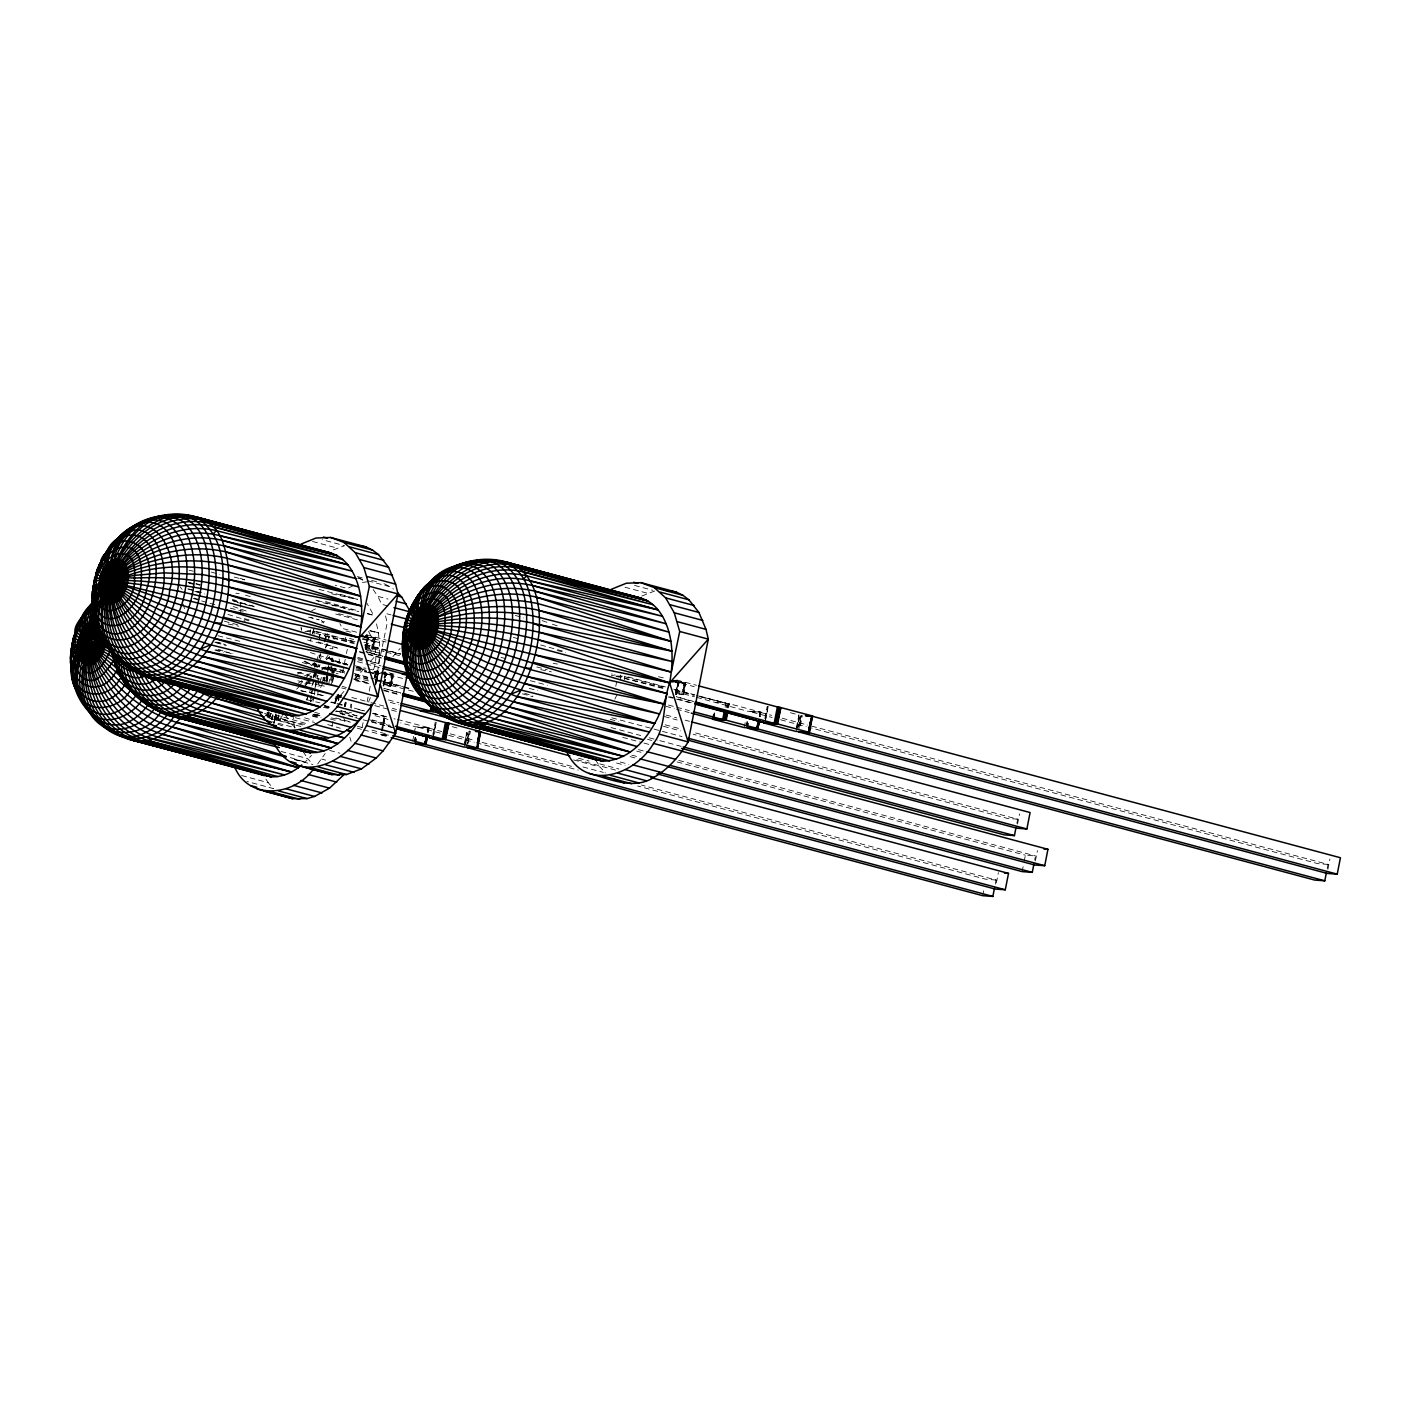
<?xml version="1.0" encoding="UTF-8"?>
<svg xmlns="http://www.w3.org/2000/svg" width="1411" height="1411" viewBox="0 0 1411 1411"><rect width="100%" height="100%" fill="white"/><g stroke="black" fill="none" stroke-linecap="round" stroke-linejoin="round"><path stroke-width="0.75" stroke-dasharray="5 3.75" d="M275.939 713.807L275.833 720.21L273.399 723.085M278.531 715.042L278.426 721.621L275.833 720.21L280.207 713.49M315.447 685.464L315.553 679.061M315.57 676.927L315.676 670.525L316.999 676.821M317.898 695.358L318.039 686.593M318.075 684.388L318.216 675.622M330.474 658.408L332.132 661.442L332.52 658.002L329.592 658.531L332.114 661.195L346.753 663.823M326.452 674.529L326.223 680.843L327.846 672.747M278.708 715.236L278.426 721.621L282.906 714.724M319.239 639.483L319.556 632.922M351.339 708.199L351.621 704.23M366.243 649.43L368.5 637.948L366.754 635.779L360.687 635.338L367.036 634.968L364.955 636.961L375.185 637.984L372.91 649.501L373.633 637.472L365.114 635.497M375.608 680.825C380.264 662.218 381.146 642.411 376.455 623.697M384.48 684.282L386.349 674.705L382.787 673.717L393.034 674.74L390.741 686.257L391.482 674.211L380.829 671.742M676.592 694.635L678.85 683.153L669.89 681.725L685.534 683.189L683.259 694.706L683.982 682.659L675.463 680.684M313.154 632.587L313.454 629.394M332.149 668.038L330.844 670.948L331.303 666.133L330.315 670.719L328.446 665.392M309.944 634.791L310.455 629.853L306.963 630.523M327.617 673.206L328.304 666.609L321.302 667.932M620.293 679.996L620.805 675.058M332.52 658.002L333.455 660.948L332.114 661.195M315.006 663.047L314.053 664.669L312.96 664.916L314.036 663.241L312.96 664.916L312.431 664.193L313.418 663.205L316.611 666.309L316.858 664.528L316.946 666.821L316.858 664.528M314.336 666.398L314.459 662.729L313.718 664.158L315.464 662.8L315.076 666.892L314.336 666.398L316.24 664.704L313.824 665.657L315.87 663.364M333.437 674.423L332.414 682.765L334.178 674.599M333.701 672.341L334.195 668.179L333.296 672.253M467.711 743.456L469.246 730.951L466.177 743.138M799.896 725.748L801.183 715.324L798.115 727.512M319.415 639.518L320.262 632.992M319.733 657.755L320.279 653.505M326.135 680.79L326.646 676.963M427.692 731.868L429.173 727.811L428.291 732.274M696.628 697.351L747.442 711.179L760.194 712.132L759.418 716.4L761.111 712.185L760.229 716.665M271.882 719.434L272.499 715.095M314.053 697.581L310.402 701.867L311.32 695.358M311.619 693.189L313.471 680.19M313.789 678.021L314.706 671.513L313.013 677.668M274.016 723.332L275.198 715.007M301.619 628.459L301.354 630.258L301.054 627.366L301.619 628.459L300.437 627.966M313.154 701.338L314.336 693.013M314.635 690.931L315.535 684.705M318.833 665.41L319.203 667.015L319.45 665.216L318.286 664.722M331.744 676.222L332.925 667.932L332.132 672.042M415.028 737.265L414.146 743.474L415.504 737.353M746.966 721.656L746.084 727.864L747.442 721.726M338.358 694.194L337.688 698.498L346.277 688.78M466.618 732.644L464.36 747.072L467.517 732.75L465.859 743.068M790.425 712.731L798.891 714.971L796.298 731.445L799.914 715.095L797.797 727.459M364.99 647.473L372.786 649.36L374.638 637.737M384.974 684.723L390.635 686.116L392.47 674.476M675.34 692.678L683.136 694.565L684.988 682.924M344.848 706.011L345.466 702.184M365.819 649.025L372.416 649.519L374.656 638.019L364.955 636.961L367.671 637.543L365.343 649.131L367.671 637.543L375.185 637.984L372.786 649.36M390.635 686.116C400.459 669.431 379.859 669.202 383.669 685.781L390.741 686.257M676.169 694.23L678.021 682.73L671.019 681.213L677.104 680.984L678.85 683.153L676.504 692.572L678.426 682.748L685.534 683.189L683.136 694.565M345.378 702.343L344.725 706.205L345.73 702.184M367.036 634.968L368.5 637.948L365.678 649.272L367.601 637.649L360.669 636.008M383.527 686.011L385.52 674.282L382.787 673.717L392.505 674.775L390.265 686.257L393.034 674.74M676.028 694.459L678.426 682.748L675.305 682.166L677.386 680.173L696.54 685.287M272.023 719.663L273.081 713.402M274.157 723.208L275.586 714.619M310.402 701.867L311.461 695.605M314.618 676.804L315.676 670.525M314.3 694.847L315.394 688.392M315.747 686.257L316.84 679.82M331.409 684.67L332.449 678.479M332.802 676.416L334.195 668.179M414.993 743.65L416.033 737.459M466.441 747.442L469.246 730.951M746.93 728.041L747.971 721.85M798.732 729.769L801.183 715.324M376.649 681.76L378.536 672.077L375.767 671.089L374.691 677.262L375.767 671.089M727.67 707.775L728.376 703.666L729.399 703.789L761.111 712.185M330.597 702.219L334.83 703.331L335.977 697.228M334.883 703.384L335.994 697.281L334.76 703.454M374.691 677.28L376.278 671.089L375.061 677.245M440.197 733.12L417.779 727.159L428.15 727.811L427.568 732.044L428.256 727.759L415.504 726.788L400.706 722.873M759.506 716.435L760.264 712.308L749.735 711.532L772.134 717.494M327.652 670.19L328.304 666.609L327.528 669.943M331.973 726.312L333.56 717.74M759.435 716.241L760.194 712.132L759.365 716.241L760.088 712.202L749.735 711.532M338.358 700.138L338.869 695.306L336.7 695.394M376.666 682.024L378.536 672.077L376.472 682.607M328.252 669.89L328.886 666.592M428.15 727.811L427.357 731.939L428.256 727.759L427.427 731.868L428.327 727.935L441.837 731.586M759.277 716.294L760.088 712.202M322.519 681.654L323.26 677.827M323.683 680.984L324.424 677.157M324.407 681.319L325.183 677.386M326.664 684.07L327.881 677.915M328.692 684.229L329.892 678.074M330.527 680.243L331.726 674.088M334.583 672.553L335.377 668.444L343.72 670.684M335.483 701.549L336.294 697.44M335.624 701.302L336.435 697.21M336.065 701.726L337.264 695.57L341.444 696.681M338.058 699.397L338.869 695.306M338.34 700.614L339.099 696.152L337.952 697.351M345.272 702.29L344.513 706.029M345.413 706.435L346.171 702.607M350.175 707.863L350.916 704.036M365.678 649.272L368.077 637.543L364.955 636.961L368.5 637.948M371.375 648.954L373.633 637.472M362.08 727.565L363.773 719.01M367.125 701.867L368.818 693.312M369.223 691.161L370.493 684.741M373.439 669.749C378.624 656.732 374.762 643.134 368.553 631.264M374.92 677.474L375.802 671.177M375.502 677.65L376.702 671.495L378.307 671.23L375.89 683.541M375.502 682.853L377.39 673.276L384.109 673.17L385.45 674.387L383.58 683.965L385.45 674.387M383.898 684.106L385.926 674.299M389.224 685.711L391.482 674.211M381.376 730.704L383.863 718.023L387.919 718.322M382.116 730.757L384.445 718.199L373.209 715.218M412.682 741.145L413.882 735.008M414.287 732.944L415.504 726.788M415.751 743.844L416.95 737.688M432.824 734.496L435.241 722.203M432.754 738.659L435.981 722.238M436.211 722.132L432.983 738.535L436.246 722.22M464.536 742.891L466.547 732.644M467.993 743.526L470.41 731.215M615.778 686.275L616.907 680.525M678.285 682.977L675.305 682.166L677.95 682.836L675.71 694.335L678.021 682.73L675.305 682.166L685.023 683.224L682.765 694.706L678.374 694.388M681.725 694.159L683.982 682.659M712.502 719.187L713.719 713.031M712.59 718.816L713.79 712.661M713.243 719.24L714.372 712.837M725.131 707.264L725.924 703.154L696.717 695.323M726.295 707.528L727.106 703.436L696.258 695.852M728.587 707.899L729.399 703.789L728.429 707.881M744.214 727.582L745.431 721.427M747.689 728.217L748.888 722.062M764.833 718.516L767.178 706.576M765.415 718.675L767.831 706.364M796.474 727.282L798.891 714.971M800.337 725.854L802.348 715.606M982.709 895.685L983.926 889.53M995.266 884.115L996.06 880.023L641.441 785.045M996.378 882.88L998.388 872.615M1016.855 823.301L1017.648 819.191L692.766 732.186M1017.56 824.112L1019.571 813.847M1022.146 871.61L1023.769 863.409M1024.157 861.363L1025.374 855.207L1035.498 855.948L1034.686 860.057M1035.409 860.851L1037.42 850.604M1327.204 868.506L1327.998 864.396L809.879 725.642M1327.91 869.299L1329.92 859.052M676.045 692.342L677.95 682.836M367.671 637.543L365.326 649.042L367.601 637.649L360.264 636.52L366.278 636.432M375.679 685.093L378.113 673.259L383.492 673.594M383.175 685.799L385.52 674.282M342.45 672.765L343.79 666.345M344.231 664.211L345.995 655.656M346.436 653.522L347.335 649.236M370.335 661.618L378.783 663.681L387.196 623.027L384.903 613.256M313.33 632.657L314 629.588M313.947 634.491L314.618 631.387M312.254 665.04L313.083 663.928M314.724 667.297L316.011 663.911M330.844 670.948L331.832 666.345M332.449 668.144L331.726 672.341L338.111 673.823M624.297 679.679L624.967 676.592M324.583 641.864L326.452 633.363M727.476 707.74L728.376 703.666L727.106 703.436M331.462 680.419L332.837 674.299M428.15 732.238L429.103 728.182M760.088 716.612L760.264 712.308M320.473 681.213L321.373 677.403M375.185 637.984L372.91 649.501M685.534 683.189L683.259 694.706M316.805 661.3L318.357 654.933M324.371 641.423L326.364 633.186M345.025 706.311L345.977 702.537M383.986 684.123L386.349 674.705L384.886 671.724L386.349 674.705M326.611 681.196L328.393 674.193M375.132 684.776L378.113 673.259M312.96 664.916L313.418 663.205M269.095 718.164L270.206 714.072M271.512 719.504L272.676 715.271M306.84 700.262L309.08 692.043M311.531 693.312L313.842 684.882M727.247 707.705L728.376 703.666M316.911 665.392L316.611 666.309L316.24 664.704M319.203 667.015L319.503 666.08M332.661 661.688L333.984 660.859L333.613 661.9L333.208 660.507L329.909 659.501L331.514 658.143L332.749 659.978L332.132 661.53M318.992 658.337L320.42 654.21M324.689 641.829L327.546 633.592L328.375 637.172M325.641 647.332L327.017 643.363M327.705 641.37L329.751 635.409M310.138 641.211L311.337 637.895M326.752 681.284L327.969 677.968M266.873 715.888L268.355 711.92M309.256 683.894L312.184 675.957M269.395 717.846L270.947 713.913M306.522 699.644L311.143 687.898M311.919 685.922L314.23 680.049M267.385 715.659L268.954 711.638M368.747 701.532L370.405 697.528M328.957 669.996L330.297 666.803M318.939 662.094L321.743 656.274M267.314 716.082L269.219 712.22M307.827 683.841L311.708 675.957M331.514 658.143L333.455 660.948L331.126 660.789L332.485 659.272M320.562 687.545L323.366 681.901M614.843 699.115L617.701 693.33M325.394 648.072L327.281 644.421M322.237 668.885L328.622 668.761L323.19 667.597L329.892 667.668L326.717 669.519L321.567 669.149M312.431 664.193L311.655 665.569L308.374 662.835M306.892 682.871L303.506 688.303L307.51 683.03M308.021 681.054L311.408 675.622M317.669 763.986L325.2 753.545M356.895 716.065L342.203 710.897L335.642 711.708L356.613 717.476M325.676 658.549L328.058 655.304M308.797 681.284L312.678 676.098M354.884 679.061L364.902 667.72M370.634 661.23L376.367 654.757L366.154 652.023M392.875 656.609L400.054 648.496M299.044 685.711L303.294 680.913M304.723 679.308L308.974 674.511M304.776 683.947L309.274 679.097M296.645 689.238L301.002 684.529M294.546 759.33L305.111 762.134L311.478 755.414M316.946 667.579L320.121 664.898M326.47 659.572L329.645 656.909L330.315 660.56M306.804 676.045L310.332 673.47M326.505 659.166L329.645 656.909M298.321 683.153L301.901 680.684M304.476 675.94L308.233 673.929M333.349 549.902L344.619 545.687L322.149 539.672M353.085 585.724L347.441 588.51L335.183 585.212M311.76 610.716L315.517 608.864M314.265 666.257L316.734 664.599L316.822 668.109M641.829 596.024L654.969 590.892M297.227 674.105L301.16 672.588M611.369 675.657L615.196 674.934M321.69 622.145L324.442 621.687M362.468 582.443L368.024 581.702M363.615 729.875L381.217 734.602L388.854 735.078L380.564 734.814L389.03 737.053M304.952 631.581L310.261 631.087M322.802 668.338L329.892 667.668M676.627 681.619L670.613 681.707L675.992 682.042M307.016 630.858L310.367 630.893M615.69 676.045L622.392 676.116L664.652 687.157M359.54 636.537L365.643 636.837M332.238 605.636L337.635 605.936L349.364 610.134M381.217 734.602L387.778 735.184M329.892 648.601L332.855 648.813L332.485 644.792M677.104 680.984L671.036 680.525L677.386 680.173L678.85 683.153M324.036 669.008L327.652 669.273M715.8 702.413L725.924 703.154L696.346 695.429M297.315 672.5L301.196 672.782M336.841 695.147L345.448 695.782M417.779 727.159L428.327 727.935M1017.648 819.191L1007.525 818.451L693.242 734.284M1327.998 864.396L1317.874 863.655L808.238 727.159M996.06 880.023L985.936 879.265L637.684 785.998M381.57 734.831L387.178 735.184M553.2 663.417L557.451 664.034M336.206 710.879L357.159 715.818M235.884 593.184L239.182 593.714M323.454 707.387L329.927 708.639M340.721 710.756L351.498 712.855M362.345 639.324L379.418 642.746L362.803 637.649M216.095 642.093L222.497 643.363M297.862 680.825L317.281 684.723M319.433 685.164L325.906 686.451M312.378 715.712L321.002 717.441M355.801 669.978L370.723 673.1M372.857 673.541L377.125 674.423L368.782 671.689M301.443 690.949L324.9 695.835M540.713 669.643L551.348 671.865M228.247 623.997L238.865 626.219M189.021 570.238L193.289 571.173M557.133 650.559L565.688 652.429M366.701 650.224L379.559 653.064L366.931 649.554M215.742 649.73L232.903 653.505M314.23 714.107L322.749 715.994M331.285 717.899L350.457 722.167M300.631 690.561L324.23 695.87M334.936 698.286L339.24 699.256M265.497 715.589L306.222 724.778M331.532 593.731L357.195 599.552M265.779 715.218L276.503 717.67L278.179 722.714M214.825 642.093L225.531 644.562M658.426 676.733L666.944 678.709M345.942 631.034L354.461 633.01M355.272 665.816L365.925 668.285M368.059 668.779L378.695 671.248M355.149 677.791L370.052 681.248M355.466 680.649L370.335 684.106M337.141 694.829L341.391 695.817M307.192 699.874L319.98 702.854M324.53 706.699L328.781 707.687M369.876 630.893L378.377 632.904L370.105 630.17M316.364 631.423L355.078 641.758M393.986 718.781L395.168 719.046M230.328 608.194L243.133 611.228M357.671 658.549L368.236 661.106M188.686 582.355L199.374 584.965M295.269 717.723L314.53 722.432M624.173 678.127L664.458 688.039M675.058 690.649L694.124 695.341M315.941 633.451L354.108 642.834M364.708 645.444L383.774 650.136M385.909 650.647L400.742 654.298M344.39 672.818L323.19 667.597L344.496 673.206M354.99 675.41L367.707 678.55M376.19 680.631L401.624 686.892M403.74 687.404L410.107 688.974M372.786 713.56L387.637 717.211L372.857 713.26M322.749 602.673L358.817 611.616M367.301 613.732L373.668 615.319L366.825 603.097M347.67 665.022L337.335 662.482L345.836 664.828M355.942 667.068L364.197 669.114M374.532 671.671L378.659 672.694M337.158 696.24L341.286 697.263M324.054 705.412L332.537 707.528M308.515 617.136L319.168 619.835L310.702 617.507M234.155 577.064L244.809 579.78M362.592 638.46L379.418 642.746M217.982 635.761L241.122 641.652M364.955 636.961L367.936 637.772M319.062 589.392L357.248 599.305M189.039 583.202L197.487 585.389M194.771 591.456L201.138 593.096M237.207 602.462L243.574 604.102M245.69 604.649L254.174 606.853M341.656 687.915L345.889 688.991M312.783 714.707L321.232 716.876M675.216 689.908L694.23 694.882M314.159 631.458L354.302 641.952M364.867 644.704L388.113 650.788M390.23 651.335L400.795 654.087M332.008 668.214L344.672 671.53M355.237 674.282L367.918 677.597M376.367 679.802L405.962 687.527M336.947 703.877L343.279 705.535M358.077 709.398L364.408 711.056M624.209 678.285L664.687 688.938M675.34 691.743L694.494 696.805M338.605 613.697L355.431 618.141M232.304 599.446L236.537 600.557M324.512 635.902L354.337 643.751M364.99 646.555L384.145 651.6M386.279 652.164L401.2 656.08M307.58 639.994L337.017 647.772L337.793 651.459M333.984 660.859L346.718 664.211M357.318 666.997L365.819 669.237M374.303 671.477L378.554 672.588M355.131 676.01L367.918 679.379M382.822 683.294L406.262 689.468M408.396 690.032L414.781 691.707M337 696.099L341.233 697.228M452.155 726.665L460.603 728.905M397.461 719.416L429.173 727.811M388.007 719.522L384.445 718.199M270.647 718.534L302.307 726.894M188.033 582.478L194.418 584.172M634.544 585.406L652.923 590.345M624.985 587.223L647.455 593.237M312.589 541.471L337.106 548.05M357.389 576.57L363.509 578.21M371.693 580.397L379.859 582.584M357.618 578.175L365.89 580.291M367.936 580.838L390.406 586.853L393.387 589.092M373.104 589.428L377.795 596.342L388.007 599.075M673.382 681.054L694.247 686.646M387.866 605.954L381.746 604.314L377.795 596.342M627.895 676.892L665.428 686.945M673.788 689.185L694.635 694.776M761.04 712.555L771.658 715.395M782.276 718.234L807.745 725.06M386.931 613.803L391.023 614.896M780.636 719.769L806.122 726.594M317.21 600.469L344.513 607.753M668.073 696.911L693.101 703.613M500.993 657.367L509.406 659.625M536.762 666.944L547.292 669.766M335.712 614.032L358.2 620.064M668.479 705.041L674.74 706.717M676.821 707.281L689.326 710.633M665.78 706.276L674.282 708.569M676.416 709.133L689.185 712.555M195.794 583.96L200.009 585.089M356.613 632.216L342.309 628.389L339.945 623.591M366.825 634.95L386.191 640.1M666.063 715.06L676.698 717.899M685.217 720.174L689.485 721.321M188.757 589.04L201.385 592.426M232.956 600.874L254.015 606.501M365.114 636.414L385.979 642.005M530.324 680.666L547.362 685.235M664.44 716.576L677.227 719.998M349.54 638.425L353.632 639.518M363.844 642.252L374.056 644.986M365.52 644.545L388.466 650.683M390.547 651.247L400.971 654.051M529.248 688.392L537.75 690.667M665.163 724.795L680.014 728.781M663.523 726.33L680.508 730.88M249.094 619.888L242.851 618.212L245.302 622.269M522.335 693.824L532.97 696.681M611.739 717.776L682.007 736.595M359.805 652.27L382.751 658.408M610.134 719.31L618.653 721.585M224.314 621.193L239.059 625.126M358.129 659.837L362.292 660.948M370.634 663.188L381.076 665.992M610.981 727.547L640.7 735.519M649.201 737.794L657.685 740.07M659.819 740.634L681.054 746.331M357.547 661.653L380.952 667.914M647.561 739.329L651.811 740.458M389.136 672.853L395.521 674.564M380.882 672.606L403.828 678.762M622.674 737.371L641.846 742.503M643.963 743.068L652.482 745.361M364.761 669.908L356.348 667.65L366.701 671.001M373.174 672.165L377.39 673.276M356.066 668.779L366.595 671.601M368.694 672.165L377.125 674.423M354.161 673.47L368.765 677.386M370.846 677.95L377.107 679.626M379.189 680.173L402.135 686.328M404.216 686.875L410.478 688.55M638.407 749.594L644.774 751.305M678.762 760.406L1035.498 855.948M636.767 751.128L641.017 752.275M677.121 761.94L1025.374 855.207M354.09 679.132L370.917 683.647M631.722 755.097L638.107 756.807M383.915 690.702L400.601 695.164M630.1 756.631L636.502 758.342M388.484 699.944L398.907 702.731M620.329 762.028L628.812 764.303M390.3 702.396L398.802 704.671M616.572 762.998L625.055 765.273M351.833 697.493L368.853 702.061M370.97 702.625L383.739 706.047M392.258 708.322L396.509 709.468M578.475 758.201L589.11 761.04M599.763 763.898L618.918 769.03M374.815 705.623L389.418 709.539M391.5 710.086L397.761 711.761M576.87 759.735L617.312 770.565M573.607 759.929L600.151 767.037L605.407 772.963M582.937 766.949L603.379 772.417M331.409 702.008L335.589 703.137M337.67 703.683L343.931 705.359M354.355 708.163L364.779 710.95M373.139 713.19L387.725 717.105M450.321 733.861L473.69 740.122M482.174 742.398L573.483 766.843M448.698 735.396L474.184 742.221M476.301 742.786L578.228 770.089M325.183 706.029L329.38 707.158M340.316 713.649L352.821 717M354.902 717.564L361.163 719.24M363.262 719.804L392.452 727.617M314.759 712.326L323.172 714.583M335.8 717.952L350.545 721.903M313.595 714.513L321.937 716.753M330.28 718.975L338.622 721.215M357.389 726.242L363.65 727.917M371.993 730.157L388.678 734.62M312.554 716.206L318.939 717.917M357.248 728.164L361.498 729.311M267.332 715.818L289.802 721.832L295.058 727.776L272.588 721.744M267.508 717.264L294.07 724.39L294.934 728.341M329.645 750.44L339.857 753.174M321.585 759.047L325.659 760.141M281.089 751.481L307.651 758.589L311.602 763.034M294.529 759.594L312.907 764.515M241.669 775.539L268.213 782.664L273.469 788.59L246.925 781.482M196.111 583.59L200.309 584.736M265.974 714.813L276.503 717.67L275.727 714.001M693.365 701.355L676.345 696.717L693.013 701.69M383.016 656.15L365.996 651.529L382.663 656.485M400.847 692.907L383.845 688.268L400.512 693.224M372.045 719.875L389.066 724.496M669.678 696.664L675.975 698.392M678.074 698.974L692.748 703.013M359.329 651.476L365.625 653.205M367.724 653.769L382.399 657.808M383.475 689.944L400.248 694.565M371.287 721.515L392.258 727.282M215.971 642.71L226.483 645.638M513.392 637.402L521.788 639.73M540.678 644.968L565.846 651.97M232.427 600.345L253.398 606.183M340.457 594.348L357.318 599.111M335.712 696.664L339.91 697.845M266.979 712.467L306.751 723.702M245.391 595.16L251.722 596.959M369.947 630.505L378.377 632.904M515.368 615.461L523.834 617.895M325.588 601.562L359.047 611.122M367.407 613.52L373.668 615.319M211.368 572.072L219.851 574.506M193.201 598.511L199.551 600.328M201.667 600.945L216.5 605.196M194.277 598.123L202.62 600.557M353.667 678.973L370.405 683.876M324.689 706.1L328.869 707.334M304.617 717.811L313.03 720.28M327.758 724.584L340.386 728.27M369.435 719.769L390.318 725.924M187.681 588.863L193.995 590.768M196.111 591.403L204.542 593.96M357.812 657.35L364.109 659.254M366.207 659.872L378.783 663.681M227.894 614.42L248.883 620.84M318.128 642.005L337.017 647.772M264.527 713.313L302.43 725.025M290.366 757.566L305.111 762.134M214.931 650.083L223.326 652.711M302.166 662.429L310.226 664.987M298.709 672.412L325.641 681.002M342.22 686.293L346.365 687.598M315.217 714.319L321.426 716.294M277.808 724.266L286.08 726.93M310.402 652.535L347.935 664.846M524.539 693.154L532.847 695.94M218.352 649.342L232.868 654.228M542.159 620.628L550.361 623.486M552.406 624.191L558.562 626.325M240.011 578.281L246.167 580.415M233.238 606.483L249.659 612.18M383.951 583.678L390.406 586.853M358.57 577.61L364.779 581.438M315.905 600.098L319.133 601.668M304.917 661.089L312.395 665.234M304.018 661.336L309.75 664.51M321.302 620.381L323.807 622.974M179.938 586.782L182.142 589.41M595.583 759.947L600.151 767.037M285.234 714.742L289.802 721.832M303.083 751.499L307.651 758.589M265.938 779.119L268.213 782.664M323.119 677.333L325.147 681.072M332.449 635.655L334.231 639.377M341.515 710.721L342.802 714.777M343.437 716.823L345.342 722.926M349.822 737.195L351.092 741.251M612.004 674.529L611.968 673.664M183.077 603.961L184.841 609.781M345.466 637.331L346.383 641.229M317.404 675.234L318.039 679.291M318.375 681.319L319.327 687.386M292.782 713.843L294.07 724.39M339.151 658.937L339.575 662.87M240.276 602.232L240.681 607.524M240.699 609.34L240.752 614.79M384.762 718.34L382.363 730.704L384.762 718.34M714.707 713.031L713.507 719.204L714.689 712.978M768.148 706.505L764.938 722.926L768.184 706.594M313.136 630.805L312.484 633.839L313.136 630.876M622.392 676.116L621.122 677.209L615.302 676.786L622.392 676.116"/><path stroke-width="1.5" d="M301.76 764.903C293.312 772.276 282.341 777.373 270.947 776.808L138.331 741.286C85.965 724.901 79.898 658.99 94.396 614.138C54.694 631.193 83.214 711.726 110.728 649.783C90.569 638.83 58.327 642.852 85.083 613.256L81.715 617.401L77.358 627.013C83.443 641.987 100.551 648.954 113.215 657.561C116.796 670.754 130.941 681.954 144.733 676.169C155.298 694.036 171.666 708.551 191.42 715.342M297.262 544.787L331.197 553.077L201.156 518.454C166.657 507.766 119.494 521.206 105.984 556.975C110.27 606.377 158.843 641.458 202.602 656.468L339.01 686.857L206.394 651.318C170.59 638.724 135.773 617.418 114.485 585.371C92.315 598.44 120.605 551.701 114.485 585.371C143.904 609.129 177.68 627.966 214.172 638.336L344.443 678.197L210.609 644.792C176.022 634.562 143.887 615.425 118.471 589.833C101.345 576.446 98.999 549.144 119.124 537.538L112.58 543.799L99.193 564.576L95.93 573.236L100.692 576.552L115.614 582.814L224.966 609.711L356.736 648.355C347.864 678.18 327.705 715.095 292.536 715.994L159.919 680.472C113.215 666.345 101.31 608.3 113.321 566.358C115.349 525.827 161.383 506.073 196.729 517.061L331.197 553.077C349.346 559.021 357.794 578.669 360.546 596.147C362.556 609.94 361.851 623.997 359.276 637.666C352.186 657.367 356.436 681.196 343.173 698.216C325.447 729.222 275.604 747.125 256.643 707.087M589.057 773.387C609.817 778.943 633.61 790.495 654.034 777.32C668.479 769.013 679.538 755.996 688.145 741.939L669.625 682.871L530.801 645.727L487.606 636.114L450.762 629.694L421.36 626.219L416.968 625.937L403.775 630.84C394.427 681.16 445.435 684.106 455.753 638.689C471.362 605.054 439.491 559.444 412.894 604.402C413.017 626.555 435.346 638.548 451.185 649.836C473.955 664.281 498.506 676.239 524.522 683.541L659.607 713.984L521.611 675.005L487.359 662.623L459.457 649.695L435.17 635.938L414.869 620.417L409.313 611.386C413.758 600.328 420.478 590.521 429.473 582.743L420.425 591.65L409.543 609.764L406.28 618.424L411.042 621.74L425.963 628.018L535.316 654.916L667.086 693.542C658.214 723.367 638.054 760.282 602.885 761.182L470.269 725.677C423.565 711.532 411.659 653.487 423.67 611.563C425.699 571.032 471.768 551.384 507.078 562.266L641.546 598.282C659.695 604.225 668.144 623.874 670.895 641.352C672.906 655.145 672.2 669.202 669.625 682.871C662.535 702.555 666.786 726.4 653.522 743.421C635.797 774.427 585.953 792.329 566.993 752.292M173.818 716.7C157.185 743.086 120.746 745.572 99.899 723.032C69.033 695.641 85.101 653.028 95.013 620.046L89.669 621.951C83.76 667.615 98.964 725.536 147.908 740.581L277.702 776.597L143.075 741.286C88.399 723.667 79.933 654.228 94.114 606.659M111.257 561.119C95.789 568.58 92.368 610.152 115.737 602.232C131.205 594.772 134.627 553.218 111.257 561.119C105.349 606.801 120.552 664.704 169.496 679.767L299.291 715.783L164.664 680.472C124.097 668.285 104.89 620.17 111.01 581.015C105.596 546.039 128.683 519.054 163.129 515.632M421.607 606.324C406.139 613.785 402.717 655.339 426.087 647.437C441.555 639.977 444.976 598.405 421.607 606.324C415.698 652.005 430.902 709.909 479.846 724.954L609.64 760.97L475.013 725.66C438.962 715.395 421.554 676.345 419.508 641.582C421.378 613.732 419.684 576.076 453.531 566.499M71.397 661.459L70.779 652.217L72.508 642.481L81.221 641.441L105.772 643.522C103.903 653.081 96.759 667.174 85.03 664.387L85.136 656.45L87.006 649.095C77.605 622.516 109.97 640.047 87.006 649.095C80.18 680.049 87.958 718.428 117.783 734.655M94.22 616.854C101.733 649.483 130.288 678.673 164.664 680.472L292.536 715.994L155.316 679.785C86.671 662.923 98.417 563.112 140.624 526.056C157.75 507.466 185.388 521.999 190.256 543.658C199.057 570.908 193.748 601.174 181.208 626.396C171.031 646.555 149.637 670.631 124.556 662.253C105.384 652.058 95.613 629.324 93.091 608.652C87.535 585.389 116.161 576.535 134.451 578.069C166.075 576.552 198.034 579.251 228.758 587.011L361.71 616.307L229.129 579.568L202.073 574.542L163.764 572.848L134.592 575.371L116.178 578.669L98.982 588.828M449.721 719.028C416.58 706.188 405.08 664.369 418.944 633.468C416.598 653.152 418.361 674.035 427.286 692.025C434.853 705.112 446.282 721.991 463.267 721.074C496.46 715.783 514.468 680.984 522.529 651.512C529.76 621.51 530.536 578.334 499.124 561.825C464.007 555.617 433.53 587.54 423.547 618.776C436.44 641.564 401.2 633.257 423.547 618.776C435.223 579.074 508.736 529.707 528.437 589.727C541.824 635.708 525.739 693.842 483.638 719.539C436.087 738.764 405.486 672.359 418.944 633.468C425.469 608.899 432.172 581.191 456.264 567.663C472.826 557.592 493.48 558.58 511.505 563.659L641.546 598.282L597.047 587.258M85.03 664.387C76.917 660.26 76.6 649.325 78.046 641.476L85.383 640.171L76.494 632.057L76.547 628.83L71.414 648.972L73.107 645.374L85.03 641.564L73.072 638.548L72.278 643.857L74.854 633.751L76.035 633.662M92.632 591.544L94.66 577.734L106.971 579.357L98.082 571.226L97.447 568.827L99.493 567.451M88.805 664.951L88.664 649.483C92.632 687.228 114.256 726.647 152 739.417M110.393 604.137L110.252 588.652C114.22 626.413 135.844 665.833 173.588 678.603M420.743 649.325L420.601 633.856C424.57 671.618 446.193 711.038 483.938 723.79M95.56 615.284L89.863 634.527L91.01 621.193L94.061 610.928M113.021 543.006C156.427 499.318 176.851 578.016 155.88 607.876C137.114 662.764 69.915 641.458 107.289 586.923C96.812 610.734 96.918 658.972 132.14 659.008C160.854 654.439 176.428 624.35 183.412 598.864C189.374 573.624 190.238 539.725 166.745 523.022C136.726 508.613 115.402 549.144 111.451 573.713C106.619 541.824 148.102 499.159 171.454 537.468C188.069 571.561 176.816 615.531 150.942 641.987C119.265 673.558 87.694 634.756 102.456 600.239C115.861 557.204 154.028 509.477 204.666 520.183M404.569 662.059C421.783 741.392 489.017 692.413 495.208 637.631C499.706 613.221 498.736 579.268 473.514 566.464C444.077 557.945 426.228 595.16 421.801 618.918C416.88 579.992 468.029 541.718 485.719 591.227C496.443 628.071 483.55 674.67 449.809 695.27C418.256 711.514 394.639 663.999 406.791 639.395C419.437 620.135 445.647 618.018 466.459 613.961C490.711 611.086 515.632 611.422 539.408 617.471L671.936 651.194L539.478 624.756C502.581 615.566 463.619 616.043 426.545 623.874C458.028 601.351 500.411 595.389 537.908 603.608L670.895 641.352L538.879 610.399C497.113 599.322 375.308 609.041 411.112 679.114L409.543 673.964M104.308 639.589C93.161 641.441 79.492 641.494 71.397 650.453C63.707 683.753 101.733 703.172 117.36 668.849C102.439 655.903 81.926 641.617 80.956 620.029L92.332 606.677C78.099 656.979 106.195 720.562 157.715 737.106L291.548 771.993L162.6 734.355C124.821 722.767 98.153 686.61 90.463 648.831C102.156 685.552 129.618 719.539 167.398 730.969L298.426 767.69L172.107 726.965C141.382 717.899 116.355 694.6 100.199 667.474C92.491 648.584 74.554 622.621 91.415 603.837L81.715 617.401M102.456 600.239C116.09 555.828 159.496 512.052 209.322 523.269L342.891 559.567L213.008 526.638C182.142 519.019 149.972 534.169 128.771 556.251C112.933 576.887 93.32 600.028 98.77 628.16C119.424 677.315 169.055 620.875 169.655 589.445C182.284 554.946 150.36 497.748 116.337 541.313C96.459 591.685 126.902 659.378 179.303 676.275L313.136 711.179L184.188 673.541C146.409 661.953 119.741 625.796 112.051 588.017C123.745 624.738 151.206 658.725 188.986 670.154L320.015 706.858L193.695 666.151C154.469 653.91 122.739 620.17 111.01 581.015C106.672 576.923 93.99 568.333 101.627 562.213L104.026 557.204M444.571 570.996C414.446 584.277 418.167 621.916 424.746 648.178C433.565 680.525 456.494 711.638 489.652 721.48L623.486 756.367L494.538 718.728C456.758 707.158 430.09 671.001 422.4 633.222C434.112 669.943 461.556 703.93 499.353 715.342L630.364 752.063L504.044 711.356C457.958 697.052 423.6 653.452 416.157 606.43C414.323 582.567 453.813 568.933 462.226 594.701C472.667 622.198 463.196 657.35 439.421 674.987C412.435 691.99 393.457 653.61 413 633.856C407.814 622.427 426.81 600.451 431.942 619.147C437.128 630.594 418.132 652.552 413 633.856M81.221 697.246C61.343 675.234 76.388 645.497 99.74 633.592L94.167 637.066L98.982 631.458C88.77 617.859 75.806 643.081 82.085 652.817C91.909 666.204 104.714 642.217 99.405 632.481C69.386 652.676 64.165 685.27 89.334 712.167C105.419 739.928 144.257 738.57 160.819 711.938M285.533 730.21C304.106 736.031 325.588 743.791 343.684 732.133C358.129 723.825 369.188 710.791 377.795 696.734L359.276 637.666L220.451 600.539L177.257 590.909L140.412 584.507L111.01 581.015L106.619 580.75L93.426 585.653C90.375 601.827 92.72 619.464 100.763 633.909L99.193 628.759M98.964 566.181C118.647 517.431 161.542 547.539 146.515 589.569C140.324 632.11 87.517 642.887 92.985 589.622L102.58 582.02L106.425 582.143L102.439 583.413C100.463 605.231 123.251 594.648 121.805 579.215C123.78 557.38 100.992 567.963 102.439 583.413L94.149 591.244L92.209 598.264L92.368 591.403M164.505 515.421C186.217 512.475 213.572 516.655 222.038 540.307L352.239 571.12L219.605 535.616C181.137 525.721 139.848 545.757 115.296 575.247C142.828 548.315 183.483 531.277 222.038 540.307L355.819 578.563L224.296 545.898C186.287 537.503 143.499 549.849 116.055 577.399C150.959 561.737 191.102 556.216 228.529 565.194L360.546 596.147L227.559 558.403C201.332 551.877 173.482 554.699 147.873 562.548C126.055 569.727 100.957 581.138 96.318 606.254C91.115 640.859 130.712 687.862 167.309 671.759C210.186 645.321 226.712 584.295 209.304 538.085C185.635 485.543 121.258 536.057 113.197 573.589C126.567 541.013 162.036 508.013 199.233 519.248C228.741 540.783 225.866 584.172 216.641 615.478C207.258 644.527 184.788 682.254 149.407 677.827C115.067 663.858 103.585 622.11 108.594 588.281C81.15 651.3 152.688 711.673 191.49 638.248C216.853 604.314 222.603 497.201 155.069 518.772M164.664 680.472C220.522 665.816 240.822 590.01 222.038 540.307M434.553 579.462C452.966 560.467 482.315 557.169 507.078 562.266C533.058 569.691 540.025 601.068 539.478 624.756L672.059 661.512L539.108 632.216C498.048 622.957 454.025 617.93 412.788 628.6C400.301 635.25 401.024 649.571 404.498 661.477C401.5 645.427 401.641 628.124 408.484 613.203L409.843 612.639M457.728 721.868C510.076 739.893 538.702 665.481 539.478 624.756M86.247 664.757L87.799 649.413C82.42 677.192 89.757 709.504 111.645 728.817C129.565 747.142 156.533 729.646 168.614 713.084M107.836 603.943L109.388 588.599L106.619 603.555M418.185 649.148L419.737 633.786L416.968 648.76M154.381 708.657C141.964 727.176 109.176 740.246 95.26 716.312C75.982 688.621 82.191 652.182 96.371 623.838M84.642 626.607L88.082 635.655L87.429 618.547L91.909 604.543C83.372 612.691 85.824 626.043 87.253 636.555L82.438 629.817L89.669 621.951M116.602 559.232L112.333 573.519C120.094 546.71 151.806 501.17 183.589 522.052C207.082 544.117 204.542 581.173 196.2 609.623C187.504 635.991 168.809 668.179 137.537 668.638C103.973 661.071 100.71 615.443 107.889 587.717L103.373 601.315M106.231 565.793L109.67 574.841C103.268 552.16 118.7 530.624 139.742 523.428M479.511 559.938C507.219 558.527 519.513 590.521 519.601 613.697C520.394 646.485 509.318 680.737 485.578 704.001C468.293 724.46 434.077 721.092 423.776 695.288C407.567 666.468 416.51 632.622 429.508 604.614M416.58 610.998L420.019 620.046C407.867 590.539 449.986 552.989 472.385 581.791C490.763 611.845 480.71 652.87 458.998 678.568C432.172 711.585 394.11 680.031 411.977 644.174C428.891 601.209 473.902 560.52 523.358 571.843L653.24 604.755L519.671 568.457C480.728 559.091 442.842 586.412 424.358 619.094C439.579 585.353 476.565 556.939 515.015 565.388M71.838 646.467L70.867 654.069L71.397 650.453M82.155 660.066L85.313 642.428L91.662 623.715M86.318 661.812L89.581 643.628L96.812 622.621L93.832 622.251M103.744 599.252L106.901 581.614L111.222 567.839L113.938 561.243L116.919 561.613M107.712 602.814L111.169 582.796L118.401 561.807L123.374 562.672L114.291 591.562L113.056 599.005L116.566 600.098M414.093 644.439L417.25 626.801L421.572 613.044L424.288 606.448L428.75 606.995L421.519 628.001L418.256 646.203M82.79 663.064L83.743 655.321L86.3 648.531C56.44 692.272 108.118 758.589 147.943 704.953M104.379 602.25L105.331 594.507M414.728 647.437L415.681 639.694L418.238 632.904C401.518 659.378 410.689 698.233 439.456 711.902C471.045 721.286 494.679 687.28 504.203 661.618C514.786 631.617 519.036 591.297 493.938 567.24C462.155 546.374 430.443 591.897 422.683 618.723L426.951 604.419M391.129 737.6L412.277 743.209L425.946 744.214L427.11 735.978M477.394 748.006L445.682 739.611L432.013 738.606L463.725 747.001L477.394 748.006L479.705 731.551L480.622 731.603L477.324 748.377L1005.285 889.777L1008.512 873.374L650.859 777.584M757.883 728.587L726.171 720.192L712.502 719.187L744.214 727.582L756.878 728.57L757.883 728.587L759.047 720.368M809.332 732.38L777.637 723.984L763.951 722.979L795.663 731.374L808.327 732.362L809.332 732.38L811.36 717.987L809.208 728.358L809.985 724.143M77.358 627.013L80.039 623.045M409.313 611.386L412.629 603.873L422.93 589.004M96.971 624.032L91.609 634.403L96.318 620.046L90.745 634.333L93.69 620.24M114.203 566.234L115.279 559.426M424.552 611.439L425.628 604.614M91.01 621.193L88.946 634.985L87.076 623.962M112.598 560.379L110.534 574.154L108.665 563.148M422.947 605.566L420.884 619.358L419.014 608.335M79.281 653.24L85.806 628.16L98.946 630.435L91.468 659.837L78.998 654.933M93.867 589.533L93.003 588.158L96.442 572.919L94.255 581.35M100.869 592.408L107.395 567.345L125.914 570.891L118.965 596.871M97.377 657.702L101.821 638.971L80.586 633.433L82.438 629.817M404.216 634.738L403.37 633.345L405.345 622.886L417.321 624.562L408.432 616.431L408.484 613.203M411.218 637.613L417.744 612.55L436.264 616.078L429.314 642.076M426.933 645.303L423.406 644.21L424.658 636.749L433.018 609.605M83.884 663.823L85.136 656.45M105.472 602.991L106.725 595.618M415.822 648.196L417.074 640.823M433.741 707.564L433.036 711.673L401.006 703.295M445.682 739.611L448.91 723.208L447.887 723.085L445.047 739.54L448.91 723.208L480.622 731.603M726.965 711.902L725.536 720.121L727.476 711.955M777.637 723.984L780.847 707.581L779.824 707.458L776.985 723.914L780.847 707.581L812.56 715.977L809.261 732.75L1337.222 874.15L1340.45 857.747L811.713 716.1L805.399 715.642L812.56 715.977M141.576 700.879C130.271 717 104.149 728.288 88.77 711.109C70.867 683.947 82.173 649.677 98.294 624.756M468.963 561.49L454.465 566.164C522.828 545.634 510.641 658.214 481.186 687.81C468.787 707.811 435.241 719.628 420.707 695.482C401.694 666.821 415.822 631.793 431.872 605.566M76.741 690.667C63.477 669.325 75.048 641.582 100.287 637.331M994.455 888.225L992.85 896.426L982.709 895.685L415.751 743.844L425.293 744.408L426.439 738.235M1005.285 889.777L995.161 889.036L467.2 747.636L476.742 748.2L479.775 731.727L475.454 731.339L479.705 731.551L477.8 741.798L479.775 731.727L569.956 755.908M1326.393 872.598L1324.788 880.817L1314.664 880.058L747.689 728.217L757.231 728.799L758.748 720.545M274.475 743.844C301.284 796.827 371.781 748.994 371.005 704.389M425.205 744.161L426.351 738.006M757.143 728.535L758.677 720.333M809.367 728.235L811.272 717.987L809.067 730.528L812.489 716.347M415.751 743.844L424.976 744.285L426.157 738.112L424.94 744.197L425.875 744.585L992.85 896.426M477.606 741.904L479.599 731.603M392.805 735.625L394.233 735.819L395.045 731.709M406.985 675.657L395.644 733.473L383.104 750.864L376.173 758.042L361.533 768.872L346.506 774.516L331.973 774.621L303.365 766.967M400.936 705.235L420.972 710.685L430.214 711.109L431.008 707.017M453.566 719.398L420.002 710.738L431.378 711.391L432.595 705.235M425.875 744.585L427.568 736.013M400.759 710.597L445.435 722.573L442.225 738.976L432.666 738.412L396.579 727.759M432.666 738.412L443.407 739.258L446.617 722.838L445.435 722.573M691.302 713.119L713.155 718.993L722.714 719.557L724.319 711.356M713.155 718.993L723.896 719.839L725.501 711.638M726.171 720.192L727.794 711.991M1324.788 880.817L757.813 728.958L759.506 720.386M698.657 685.869L777.373 706.946L774.163 723.349L764.603 722.785L695.112 702.29M764.603 722.785L775.345 723.631L778.555 707.228L777.373 706.946M681.531 748.412L1004.315 834.871L1014.438 835.612L1016.043 827.41M688.903 740.405L1016.749 828.204L1026.873 828.962L1030.101 812.542L691.602 721.885M656.909 773.792L1022.146 871.61L1032.288 872.368L1033.893 864.149M668.426 766.896L1034.598 864.961L1044.722 865.701L1047.95 849.299L681.778 751.234M424.94 744.197L426.193 738.024L424.976 744.285M229.129 579.568L361.586 605.989L229.058 572.266C192.055 564.118 150.995 564.047 116.161 580.027C153.746 581.103 191.473 584.983 227.929 594.578L360.951 626.925L369.365 586.27L363.897 567.575L355.272 552.671L343.949 542.441L330.615 537.468L316.011 538.032L301.002 544.099M438.362 619.711L426.51 625.232C464.096 626.308 501.822 630.188 538.279 639.765L671.301 672.13L679.714 631.475L674.246 612.762L665.622 597.876L654.298 587.646L640.964 582.655L626.378 583.219L611.351 589.287M71.45 666.839C67.799 656.768 77.711 648.213 84.836 642.957L80.991 642.834L77.482 645.621M90.833 627.436L92.35 620.628M112.421 566.622L113.938 559.797M422.771 611.827L424.288 605.002M433.142 707.475L432.242 711.55L420.972 710.685M446.617 722.838L447.887 723.085L444.253 739.417L433.018 738.623M726.559 711.832L724.743 719.998L713.507 719.204M778.555 707.228L779.824 707.458L776.191 723.79L764.956 723.014M78.046 641.476L80.586 633.433M404.604 626.537L406.791 618.124M86.036 611.757L90.992 604.631C80.938 613.679 74.324 628.018 85.877 638.848L79.104 637.366M102.174 572.619L108.1 576.817C104.149 570.397 99.634 561.349 104.679 554.311C96.83 561.684 102.703 571.138 107.465 578.034L100.692 576.552M80.868 661.053L82.561 653.752L85.701 647.737C55.593 684.6 95.648 732.256 133.728 740.599L270.947 776.808L143.075 741.286L133.728 740.599L125.085 737.142L137.784 740.563M412.806 645.427L414.499 638.125L417.638 632.128C380.264 686.663 447.463 707.969 466.23 653.064C485.067 625.479 470.639 548.473 426.422 585.124M425.293 744.408L427.198 736.295M477.324 748.377L480.551 731.974M757.813 728.958L759.136 720.668M434.006 707.599L433.036 711.673L442.137 713.984M115.931 566.358L117.907 559.215M426.281 611.563L428.256 604.419M431.378 711.391L432.507 707.352M443.407 739.258L447.887 723.085M723.896 719.839L726.136 711.744M775.345 723.631L779.824 707.458M70.656 663.999L71.203 654.369L80.85 644.227M81.785 662.147L83.743 655.321M413.723 646.52L415.681 639.694M139.636 697.246L136.461 695.059C98.047 744.073 57.251 689.221 85.242 646.749C51.043 682.201 98.523 727.406 126.161 682.959M119.159 559.409L114.009 573.907L121.522 560.361M92.615 627.048L95.013 620.046M96.107 573.748L98.135 568.016M81.115 632.075L82.543 627.93M406.456 618.953L410.442 608.441L414.375 602.391M79.316 658.408L81.662 651.776M100.904 597.576L103.25 590.962L106.848 585.935C88.699 598.088 91.027 630.858 114.45 633.98C136.338 633.345 148.578 609.958 153.64 591.332C158.067 572.937 158.543 546.463 139.283 536.339C116.831 529.16 100.269 555.846 108.841 575.741L104.026 568.986M411.254 642.781L413.599 636.167L417.197 631.14L410.142 639.589M117.519 566.993L120.376 559.797M96.653 628.318L92.42 634.721L97.359 624.209M427.868 612.198L430.725 605.002M97.43 569.903L100.093 563.236M75.841 630.735L78.505 624.068M101.627 598.987L104.149 592.92M80.039 659.801L82.561 653.752M411.977 644.174L414.499 638.125M78.699 656.873L84.942 645.603L77.534 651.6M475.013 725.66L602.885 761.182L465.665 724.972C427.039 716.329 386.191 667.209 416.898 629.976L409.472 635.973M94.343 627.19L96.759 621.969M93.426 585.653L93.003 588.158M403.775 630.84L403.37 633.345M114.697 658.426C78.205 721.585 53.883 631.281 92.597 610.169M99.775 594.401L102.65 588.669L106.53 584.771C95.225 590.68 89.598 604.261 94.149 616.272C90.269 604.049 98.47 591.985 106.407 583.501L98.964 586.835M78.187 655.215L81.062 649.483M219.605 535.616L347.9 564.753L216.359 530.624C177.451 521.47 137.819 544.029 114.714 574.471L122.616 561.102M529.954 580.821L662.588 616.307L532.388 585.494C493.832 576.482 453.178 593.52 425.646 620.452C450.197 590.962 491.487 570.926 529.954 580.821L658.249 609.94L526.709 575.829C487.8 566.658 448.169 589.234 425.064 619.658L432.965 606.307M100.287 596.042L103.25 590.962M410.636 641.247L413.599 636.167M77.799 653.452L84.819 644.316L77.376 647.667M409.754 637.825L416.756 628.706L409.313 632.04M95.93 627.824L97.923 624.491M413.652 601.791L417.021 597.629M105.631 552.936L112.58 543.799M101.151 560.467L102.28 558.668M79.563 621.299L80.692 619.482M412.629 603.873L411.165 610.24L417.815 623.239L411.042 621.74M361.198 716.682C349.822 736.295 328.71 757.672 303.912 751.552L173.165 716.523L165.228 713.419M103.303 556.587L107.289 550.237L112.333 546.092M426.157 585.23C416.139 594.19 416.933 608.864 419.19 620.928L414.375 614.191M97.324 628.936L93.108 635.285L97.941 629.676L89.422 641.829C99.828 663.487 117.307 680.966 136.461 695.059M120.094 569.691L124.538 563.13M430.443 614.896L434.888 608.317M99.123 590.768L102.386 586.112M286.151 756.261L176.657 722.397C139.883 710.844 107.448 682.73 92.156 647.261L104.908 661.953L121.064 676.945C107.183 704.6 70.303 697.193 70.92 665.375M125.367 564.382L111.01 581.015C142.793 604.455 179.691 620.434 217.435 631.546L349.258 668.796L214.172 638.336M435.717 609.57L421.36 626.219C439.915 662.218 474.449 689.679 512.951 701.655L643.416 739.805L508.595 706.77C471.309 695.588 440.973 666.68 423.282 632.534L424.852 639.694L428.679 645.409M118.912 568.122L123.621 562.037M429.261 613.326L433.971 607.224M99.387 592.638L102.65 588.669M402.594 648.372C401.906 639.201 410.195 632.251 416.774 627.331L412.929 627.225L404.675 633.116L402.805 638.442M130.288 690.402C118.877 710.562 85.242 715.8 76.635 690.473M143.075 741.286C158.685 739.84 171.56 729.081 181.014 717.282M212.161 693.895C178.227 743.403 115.314 694.177 111.786 649.289M156.021 709.31C176.304 725.166 204.383 714.777 218.264 695.764M98.505 630.505L93.708 636.079L98.982 631.458M224.296 545.898L358.606 586.958L226.13 551.948C188.122 543.006 147.308 554.206 115.755 576.235L126.09 565.776M431.343 616.854C459.951 594.507 498.736 582.743 534.646 591.103L668.955 632.146L536.48 597.153C498.471 588.211 457.658 599.393 426.104 621.44L436.44 610.963M224.966 609.711L359.276 637.666L397.955 593.943L395.644 584.172L388.554 567.24L378.518 554.594L372.557 550.096L366.102 546.939L330.615 537.468M535.316 654.916L669.625 682.871L708.304 639.13L705.994 629.359L698.904 612.445L688.868 599.798L682.906 595.301L676.451 592.126L640.964 582.655M235.055 767.901C249.747 801.325 295.305 795.363 313.683 768.713M263.945 791.042L292.536 798.697L307.069 798.591L314.565 796.439L329.521 788.149L343.667 774.939L339.575 773.828M87.941 608.776C79.192 616.113 83.161 628.583 86.512 637.631L83.531 634.791M213.202 533.852L216.359 530.624M523.552 579.057L526.709 575.829M437.057 612.497L426.404 622.586L437.957 615.919M124.203 534.275L130.764 528.278L135.438 526.462M191.102 687.774C161.03 728.005 116.725 690.649 112.898 652.923C116.866 681.672 140.377 705.412 167.256 714.583M262.411 712.661L209.992 696.452L197.452 691.143C171.066 727.406 125.226 702.89 123.445 663.082M203.766 694.053C193.272 705.553 177.768 715.448 161.577 711.938C144.522 702.749 133.128 685.287 128.613 666.75M423.371 588.211L436.846 575.9L445.788 571.649M121.593 573.96L127.219 568.968M431.942 619.147L437.569 614.155M271.6 722.256L205.459 701.002L193.078 695.552L180.714 688.039C156.903 715.042 120.482 695.447 121.275 661.6M77.393 649.66L80.797 646.943M409.331 634.033L412.735 631.317M127.607 570.732L116.178 578.669L128.013 574.524M120.993 571.667L126.708 567.31M447.216 570.644L450.091 568.615L445.206 570.591M422.683 591.297C411.007 597.241 414.323 612.268 418.45 622.004L412.523 617.806M121.875 576.499L127.872 572.584M432.225 621.704L438.221 617.789M100.005 634.774L94.466 638.213L100.181 636.026L94.59 639.5L100.287 638.672L94.572 640.859L106.107 641.441L94.026 643.645L112.898 653.84M74.854 633.751L73.072 638.548L74.466 639.165M99.299 582.725L102.827 580.626L106.619 580.75L103.126 579.233L95.26 581.173L93.867 583.043M77.711 643.557L81.221 641.441M409.649 627.93L413.176 625.831L416.968 625.937L413.476 624.438L405.61 626.378L404.216 628.248M122.739 533.887L126.778 531.682M433.089 579.074L437.128 576.87M807.392 715.73L811.642 715.924M121.805 579.215L128.031 576.517M100.216 640.03L103.338 638.689M432.172 624.42L438.38 621.722M200.609 649.025L210.609 644.792M431.113 642.763L426.563 638.107L424.094 631.634C446.511 659.96 476.724 682.377 510.958 694.212L520.959 689.997L654.792 723.402L524.522 683.541M99.07 584.807L102.439 583.413M409.419 629.994L412.788 628.6M127.925 578.563L115.967 581.438M104.255 640.065L94.378 642.252M438.274 623.75L426.316 626.625M144.116 520.959L154.046 517.59L163.711 516.691M127.696 580.626L115.614 582.814C148.084 601.774 184.365 613.82 220.328 624.473L353.385 658.778L166.833 600.557L115.614 582.814M438.045 625.831L425.963 628.018C458.434 646.961 494.714 659.025 530.677 669.661L663.734 703.983L477.183 645.744L425.963 628.018M100.11 578.581L103.514 577.857M78.522 639.412L81.926 638.689M410.46 623.785L413.864 623.062M176.516 515.826L181.331 515.121M488.471 560.784L491.681 560.326M121.117 583.378L127.36 582.708M94.026 643.645L105.772 643.522M431.466 628.583L437.71 627.895M383.086 668.497L402.805 673.788L410.442 674.246L402.153 673.982L410.619 676.222M470.145 561.966L474.061 561.878M99.634 580.662L102.827 580.626M409.984 625.849L413.176 625.831M499.318 561.578L635.091 597.082L507.078 562.266M114.256 656.309C117.73 664.51 125.773 671.618 135.156 670.719C143.463 691.831 160.043 711.056 182.513 717.211L310.385 752.733L173.165 716.523M120.729 584.754L126.884 584.771M431.078 629.959L437.234 629.959M99.14 645.568L105.296 645.585L99.528 644.21M747.689 728.217L757.231 728.799M1337.222 874.15L1327.098 873.409L799.137 732.009L809.261 732.75M467.2 747.636L476.742 748.2M355.625 544.911L366.102 546.939M664.175 590.01L676.451 592.126M799.137 732.009L808.697 732.591M420.654 710.544L430.214 711.109M402.805 673.788L409.384 674.352M695.2 704.177L764.039 722.608L774.163 723.349L695.482 701.937M396.632 728.729L432.101 738.235L442.225 738.976L395.433 726.242M1043.893 848.999L1047.95 849.299M1004.456 873.074L1008.512 873.374M214.137 622.745L220.751 623.256M524.486 667.95L531.1 668.444M403.158 674.017L410.636 674.511M170.484 515.262L174.505 515.632M480.834 560.467L484.855 560.837M126.302 586.8L115.12 584.136L119.141 588.652L124.821 590.75M436.669 632.005L425.469 629.341L429.491 633.839L435.17 635.938M104.714 647.631L93.532 644.968L102.35 653.416L116.249 663.452M412.347 618.512L437.622 624.367M101.998 573.325L123.41 578.157M510.958 694.212L516.743 696.523L654.792 723.402M206.394 651.318L344.443 678.197M527.785 676.751L663.734 703.983M217.435 631.546L353.385 658.778M509.583 564.453L647.649 600.857L519.671 568.457M199.233 519.248L337.3 555.652L209.322 523.269M411.73 619.746L414.869 620.417M101.38 574.542L104.52 575.229M79.792 635.373L82.932 636.044M512.951 701.655L649.36 732.044L516.743 696.523M533.199 662.376L667.086 693.542M222.85 617.171L356.736 648.355M478.752 721.621L623.486 756.367M168.403 676.416L313.136 711.179M186.252 713.172L330.985 747.918L202.038 710.28C183.8 705.2 168.244 693.189 156.11 678.956C139.195 692.678 112.192 677.227 115.808 655.568M146.815 737.23L291.548 771.993M430.073 632.587L435.964 633.998M119.723 587.399L125.614 588.81M98.135 648.213L104.026 649.624M118.33 600.204L114.503 594.49L112.915 587.329C130.623 621.475 160.96 650.383 198.245 661.583L333.067 694.6L202.602 656.468M216.095 698.322L258.883 708.816M346.63 730.298L350.898 731.357L346.7 730.122M176.657 722.397L279.378 747.548M494.538 718.728L630.364 752.063M184.188 673.541L320.015 706.858M202.038 710.28L337.864 743.615L317.158 736.948M162.6 734.355L298.426 767.69M534.646 591.103L666.168 623.768L532.388 585.494M479.846 724.954L616.536 759.365L484.749 723.561M169.496 679.767L306.187 714.16L174.4 678.356M138.913 672.006C148.384 692.29 165.281 710.368 187.346 716.506L324.036 750.917L192.249 715.112M147.908 740.581L284.599 774.974L152.811 739.188M477.165 722.414L485.719 724.584M559.003 577.416L565.352 579.057M580.133 582.884L592.814 586.165M265.568 536.586L271.9 538.226M276.133 539.319L282.465 540.96M286.698 542.053L293.029 543.694M330.985 747.918L197.152 713.031C177.222 707.44 160.748 693.101 149.16 676.31M558.58 749.1L461.238 723.596L596.412 760L592.355 758.289M562.813 750.211L579.745 754.656L562.83 750.017M590.327 757.425L583.995 755.643M147.379 676.663L248.23 703.913M252.463 705.024L269.395 709.451L252.481 704.812M182.513 717.211L317.122 752.522L187.346 716.506M276.662 743.438L168.738 715.148L303.912 751.552L299.855 749.841M297.827 748.976L280.895 744.532L297.827 748.976L287.262 746.013M241.493 768.289L258.389 773.052L129.301 739.205L264.474 775.627L260.418 773.898M504.044 711.356L637.049 746.507L508.595 706.77M465.665 724.972L602.885 761.182M193.695 666.151L326.699 701.302L198.245 661.583M394.233 735.819L425.946 744.214M155.316 679.785L292.536 715.994M211.544 702.907L264.316 716.859M336.1 735.819L344.531 738.059L336.118 735.448M172.107 726.965L286.098 757.107M133.728 740.599L270.947 776.808M633.768 582.249L637.86 583.343M654.298 587.646L682.906 595.301M660.26 592.126L688.868 599.798M665.622 597.876L694.212 605.531M670.296 604.79L698.904 612.445M674.246 612.762L702.854 620.434M677.403 621.704L705.994 629.359M679.714 631.475L708.304 639.13L688.145 741.939L659.537 734.267M343.949 542.441L372.557 550.096M323.419 537.044L327.511 538.138M349.91 546.939L378.518 554.594M355.272 552.671L383.863 560.326M359.946 559.585L388.554 567.24M192.125 516.373L324.724 551.895L196.729 517.061M363.897 567.575L392.505 575.229M367.054 576.499L395.644 584.172M369.365 586.27L397.955 593.943L377.795 696.734L349.187 689.062M397.637 595.989L401.712 597.082L409.56 610.381M396.191 601.262L406.403 603.996M394.004 607.594L410.354 611.986M393.069 615.443L407.373 619.27M391.288 624.121L403.546 627.401M693.506 711.744L722.714 719.557M388.307 640.665L403.211 644.651M688.392 738.306L1026.873 828.962M384.85 658.972L405.698 664.563M383.157 666.539L408.185 673.241M683.171 746.895L1014.438 835.612M653.522 743.421L682.13 751.075M406.156 677.421L410.407 678.55M646.996 751.657L675.604 759.312M670.049 765.362L1044.722 865.701M640.083 758.836L668.691 766.49M402.682 695.729L427.727 702.431M632.851 764.868L661.459 772.522M658.549 772.276L1032.288 872.368M625.426 769.665L654.034 777.32M343.173 698.216L371.781 705.888M617.912 773.157L646.52 780.812M610.399 775.309L639.007 782.964M603.026 776.05L631.634 783.722M336.647 706.452L365.255 714.107M329.733 713.631L358.341 721.286M367.036 725.818L395.644 733.473L380.317 684.6M322.502 719.663L351.11 727.335M361.022 734.972L389.612 742.627M315.076 724.46L343.684 732.133M307.563 727.953L336.171 735.625M354.496 743.209L383.104 750.864M300.049 730.104L328.657 737.759M272.323 724.813L276.415 725.907M292.677 730.863L321.285 738.517M278.708 728.182L314.124 737.882M347.582 750.387L376.173 758.042M340.351 756.419L368.959 764.074M310.385 752.733L177.768 717.229C155.616 711.232 139.495 691.866 132.299 670.719M332.925 761.217L361.533 768.872M325.412 764.709L354.002 772.364M317.898 766.861L346.506 774.516M290.172 761.552L296.292 763.192M310.526 767.602L339.134 775.274M296.557 764.938L331.973 774.621M308.145 774.445L336.735 782.117M300.913 780.495L329.521 788.149M293.488 785.292L322.096 792.947M285.974 788.784L314.565 796.439M278.461 790.918L307.069 798.591M250.735 785.627L256.873 787.267M271.088 791.677L299.696 799.331M257.119 789.014L292.536 798.697M435.505 631.811L410.548 624.861M125.156 586.623L100.199 579.656M469.722 724.937L451.15 719.575L439.28 712.096M484.537 728.923L490.887 730.633M505.702 734.62L512.034 736.33M526.85 740.334L537.432 743.174M541.665 744.32L558.597 748.871M103.567 647.437L78.61 640.488L77.164 646.908L98.012 653.91M159.372 679.732L140.8 674.387L128.93 666.892M163.605 680.878L169.955 682.589M174.188 683.735L180.537 685.446M195.353 689.432L201.685 691.143M216.5 695.129L222.85 696.84M237.665 700.826L248.248 703.683M150.889 678.391L286.063 714.795L273.646 710.438M177.222 716.488L158.649 711.126L163.588 712.837M181.455 717.635L187.804 719.345M202.62 723.332L208.951 725.042M223.767 729.028L230.116 730.739M238.582 733.014L255.514 737.583M259.747 738.711L276.662 743.28M142.017 741.692L148.367 743.403M163.182 747.407L173.765 750.246M177.98 751.393L194.912 755.943M199.145 757.09L216.077 761.64M220.31 762.787L237.224 767.355M241.457 768.484L258.389 773.052M511.505 563.659L647.649 600.857M201.156 518.454L337.3 555.652M385.132 656.732L406.403 662.517M402.982 693.489L426.369 699.856M694.847 703.578L764.039 722.608M384.498 658.39L405.451 664.158M402.329 695.129L427.498 702.061M396.456 728.429L432.101 738.235M276.574 726.436L206.835 706.893C190.979 702.502 176.904 693.154 165.052 681.919C145.598 701.602 112.386 683.047 117.36 656.062M295.587 731.762L306.169 734.725M310.385 735.925L337.864 743.615M523.358 571.843L658.249 609.94M213.008 526.638L347.9 564.753M569.215 751.481L575.547 753.262M258.866 706.276L265.197 708.057M266.15 740.052L272.482 741.851M226.712 764.127L233.044 765.908M429.949 638.301L412.065 632.516M119.6 593.096L101.715 587.329M520.959 689.997C484.59 679.061 450.462 658.743 424.834 630.558L428.115 636.149L433.318 639.571M191.526 720.351L197.84 722.203M202.055 723.437L275.692 744.955M384.762 657.103L405.645 663.258M402.611 693.842L427.674 701.232M624.473 783.07L614.473 779.366M539.108 632.216L671.301 672.13M228.758 587.011L360.951 626.925M538.879 610.399L671.936 651.194M228.529 565.194L361.586 605.989M459.757 723.032L451.15 719.575L456.088 721.286M127.819 738.641L116.584 733.385M538.279 639.765L669.625 682.871M227.929 594.578L359.276 637.666M536.48 597.153L670.895 641.352M226.13 551.948L360.546 596.147M123.127 736.489L119.212 735.202L124.15 736.912M423.406 644.21L410.936 639.306M113.056 599.005L100.587 594.119M140.8 674.387L145.739 676.098M103.232 651.565L92.897 646.185L96.177 651.759L101.38 655.18M533.252 623.239L539.425 626.008M222.903 578.034L229.076 580.803M154.716 708.41L146.779 703.648M109.758 729.928L115.279 732.485M428.821 635.021L434.288 637.807M118.471 589.833L123.939 592.602M96.883 650.647L102.35 653.416M304.123 734.161L307.316 735.854M321.973 770.9L325.165 772.593M282.535 794.975L285.727 796.668M194.277 689.468L197.452 691.143M433.018 707.899L438.08 710.985M122.669 662.694L126.038 664.757M145.562 702.537L138.349 696.893M106.142 726.612L101.081 723.526L90.516 711.92M157.221 710.58C140.024 701.32 129.089 683.136 125.738 664.211M122.969 594.366L113.744 586.447L116.213 592.92L120.764 597.558M180.714 688.039L174.664 683.594C152.511 708.957 115.984 691.143 119.124 658.161M413.405 615.954L416.122 617.983M103.056 570.75L105.772 572.795M81.468 631.581L84.184 633.61M429.773 704.071L423.388 697.704M119.424 658.866L113.039 652.517M137.273 695.623L129.953 687.845M121.064 676.945L125.579 680.508M427.357 637.172L432.26 641.229M117.007 591.967L121.91 596.024M95.419 652.799L100.304 656.838M108.382 645.109L105.86 642.693L112.104 651.088M421.166 695.006L416.21 687.898M99.176 658.373L91.327 648.16L92.914 655.304L96.742 661.036M397.69 592.779L401.712 597.082M113.956 658.337L116.178 666.592L120.658 673.17M425.716 638.954L429.932 644.157M115.367 593.749L119.582 598.952M93.779 654.581L97.994 659.784M415.151 686.557L411.747 680.702M102.686 638.672L104.802 641.352M126.073 684.018L118.612 670.666M415.451 612.533L417.585 615.849M105.102 567.328L107.236 570.644M83.496 628.16L85.648 631.458M96.865 625.02L98.417 627.507M76.829 688.339L74.518 682.395M423.97 640.312L427.392 646.503M113.621 595.107L117.042 601.315M92.032 655.939L95.454 662.129M86.635 708.075L79.175 694.723M426.087 647.437L421.501 633.662L423.406 648.76M115.737 602.232L111.152 588.458L113.056 603.555M94.149 663.047L89.563 649.289L91.468 664.369M114.697 661.759L111.504 649.677M121.681 674.423L123.709 679.432M422.171 641.194L424.746 648.178M111.822 596.006L114.397 602.991M90.233 656.82L92.809 663.805M417.762 609.587L419.226 614.067M107.412 564.4L108.876 568.862M85.824 625.214L87.288 629.676M112.069 653.61L113.303 657.685M403.775 656.45L402.858 649.748M420.39 641.582L422.065 649.131M110.04 596.377L111.716 603.943M88.452 657.209L90.128 664.757M406.068 665.075L407.215 670.207M95.719 619.87L96.477 623.292M73.619 677.068L74.13 680.684L71.026 668.761L70.603 661.106M420.302 607.241L420.972 612.709M109.952 562.054L110.622 567.504M88.364 622.868L89.034 628.336M418.661 641.458L419.437 649.325M108.312 596.253L109.088 604.137M86.724 657.085L87.5 664.951M93.426 611.245L92.191 600.292M402.488 641.088L402.558 643.469M70.55 656.715L70.603 659.078M94.325 587.928C91.362 642.217 142.987 615.231 141.329 577.752C144.31 523.463 92.685 550.431 94.325 587.928M96.354 586.306C92.491 629.235 137.273 608.423 134.451 578.069C138.331 535.157 93.532 555.952 96.354 586.306M404.675 633.116C401.712 687.404 453.337 660.436 451.679 622.957C454.659 568.668 403.035 595.636 404.675 633.116M406.703 631.511C402.841 674.423 447.622 653.61 444.8 623.274C448.68 580.344 403.881 601.157 406.703 631.511M757.707 724.548L756.913 728.658L757.707 724.46M279.978 712.22L273.628 710.562L279.978 712.22"/></g></svg>
